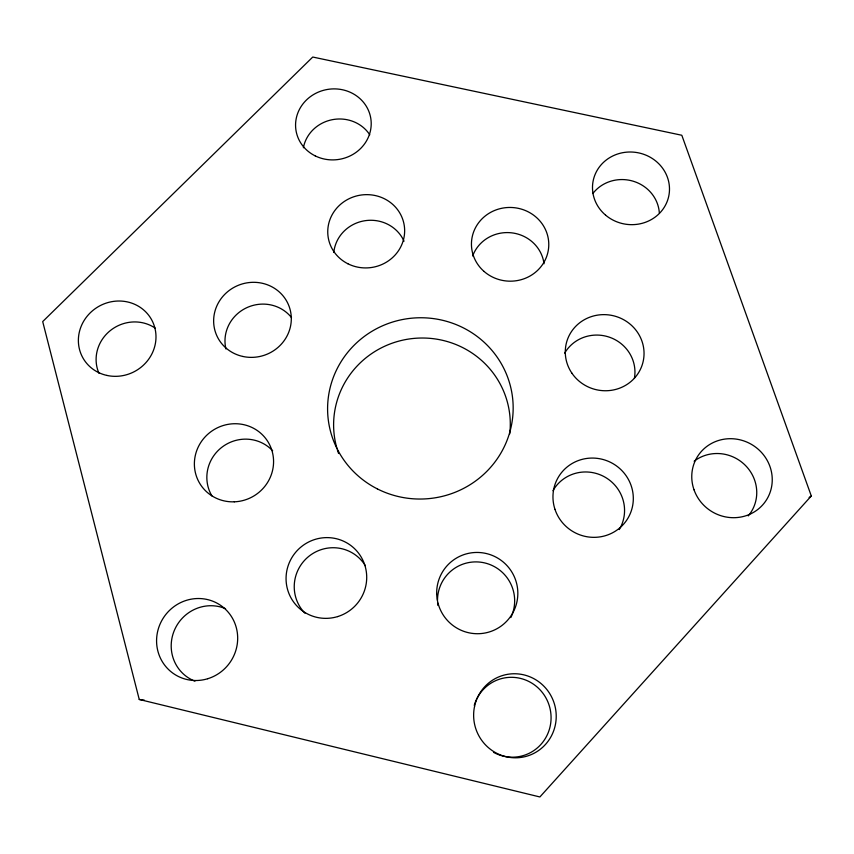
<?xml version="1.0" encoding="UTF-8"?>
<svg xmlns="http://www.w3.org/2000/svg" width="854" height="854" viewBox="0 0 854 854"><rect width="100%" height="100%" fill="white"/><g stroke="black" fill="none" stroke-linecap="round" stroke-linejoin="round"><path stroke-width="1.28" d="M811.3 495.971L539.888 796.963L139.245 699.458L42.7 321.574L312.756 57.037L681.812 135.263L811.3 495.971L809.122 497.498M139.245 699.458L144.443 700.216M477.162 698.156A40.01 39.156 72.9 0 1 530.174 682.165A40.01 39.156 72.9 0 1 546.549 736.308A40.01 39.156 72.9 0 1 493.559 752.353M474.258 705.351A40.01 39.156 72.9 0 1 476.585 699.298M694.142 461.224A38.729 37.181 33 0 1 745.414 465.43A38.729 37.181 33 0 1 748.253 515.901M592.836 193.548A36.765 34.704 10.3 0 1 632.814 181.101A36.765 34.704 10.3 0 1 659.331 212.881M303.383 147.763A36.135 33.968 -9.2 0 1 332.249 119.699A36.135 33.968 -9.2 0 1 369.761 134.772M194.925 681.172A39.401 38.142 -55.4 0 1 174.376 630.316A39.401 38.142 -55.4 0 1 225.573 608.688M225.926 348.976A37.181 35.665 -20.6 0 1 246.315 307.899A37.181 35.665 -20.6 0 1 291.492 317.56M552.954 490.708A38.43 37.565 29.5 0 1 605.358 477.343A38.43 37.565 29.5 0 1 619.267 529.555M304.953 613.225A38.676 38.12 -49.6 0 1 309.212 556.039A38.676 38.12 -49.6 0 1 365.395 565.764M472.657 255.986A36.861 35.249 3.4 0 1 511.429 232.811A36.861 35.249 3.4 0 1 544.03 263.779M211.899 495.918A38.046 36.903 -33.4 0 1 222.435 446.834A38.046 36.903 -33.4 0 1 272.661 450.805M564.654 353.172A37.597 36.252 15.7 0 1 609.916 337.373A37.597 36.252 15.7 0 1 634.405 378.29M437.835 605.347A38.75 38.505 56.8 0 1 437.59 602.828M437.504 600.319A38.75 38.505 56.8 0 1 484.709 562.925A38.75 38.505 56.8 0 1 510.831 617.581M333.797 252.485A36.69 35.025 -8.6 0 1 364.69 220.759A36.69 35.025 -8.6 0 1 404.027 241.202M337.031 448.692A88.357 86.467 -5.6 0 1 414.617 338.344A88.357 86.467 -5.6 0 1 509.731 433.885M338.579 453.463A88.357 86.467 -5.6 0 1 337.383 449.887M98.968 373.273A37.437 35.516 -29.2 0 1 110.347 330.551A37.437 35.516 -29.2 0 1 155.257 328.171M474.611 706.151A42.113 41.216 72.3 0 0 527.324 756.025A42.113 41.216 72.3 0 0 542.834 685.154A42.113 41.216 72.3 0 0 474.611 706.151M694.024 489.801A40.725 39.006 32.2 0 0 762.526 505.088A40.725 39.006 32.2 0 0 739.468 439.693A40.725 39.006 32.2 0 0 694.024 489.801M605.529 215.08A38.569 36.263 9.9 0 0 668.735 196.26A38.569 36.263 9.9 0 0 618.702 153.667A38.569 36.263 9.9 0 0 605.529 215.08M315.211 155.887A37.886 35.452 -9.1 0 0 371.202 122.869A37.886 35.452 -9.1 0 0 313.749 94.431A37.886 35.452 -9.1 0 0 315.211 155.887M106.857 375.418A39.305 37.16 -28.8 0 0 154.745 327.477A39.305 37.16 -28.8 0 0 89.937 313.13A39.305 37.16 -28.8 0 0 106.857 375.418M207.725 678.727A41.462 40.074 -54.4 0 0 225.723 609.532A41.462 40.074 -54.4 0 0 157.926 630.295A41.462 40.074 -54.4 0 0 207.725 678.727M242.846 356.46A39.028 37.32 -20.2 0 0 289.869 308.678A39.028 37.32 -20.2 0 0 224.709 294.395A39.028 37.32 -20.2 0 0 242.846 356.46M337.608 616.599A40.661 40.053 -47.4 0 0 354.314 548.439A40.661 40.053 -47.4 0 0 287.222 568.935A40.661 40.053 -47.4 0 0 337.608 616.599M554.972 509.336A40.394 39.423 28.2 0 0 623.11 524.698A40.394 39.423 28.2 0 0 601.333 459.068A40.394 39.423 28.2 0 0 554.972 509.336M484.058 271.433A38.676 36.861 3.1 0 0 547.884 252.389A38.676 36.861 3.1 0 0 498.373 209.134A38.676 36.861 3.1 0 0 484.058 271.433M234.306 501.821A39.967 38.686 -32.6 0 0 268.103 441.988A39.967 38.686 -32.6 0 0 199.516 444.55A39.967 38.686 -32.6 0 0 234.306 501.821M436.714 594.459A40.725 40.48 52 0 0 498.917 627.573A40.725 40.48 52 0 0 496.153 557.235A40.725 40.48 52 0 0 436.714 594.459M347.877 263.758A38.494 36.605 -8.5 0 0 404.636 229.758A38.494 36.605 -8.5 0 0 346.083 200.338A38.494 36.605 -8.5 0 0 347.877 263.758M571.774 372.995A39.487 37.96 15.1 0 0 639.87 370.422A39.487 37.96 15.1 0 0 602.348 314.656A39.487 37.96 15.1 0 0 571.774 372.995M377.383 488.915A92.808 90.62 -5.6 0 0 513.083 404.177A92.808 90.62 -5.6 0 0 370.647 332.099A92.808 90.62 -5.6 0 0 377.383 488.915"/></g></svg>
